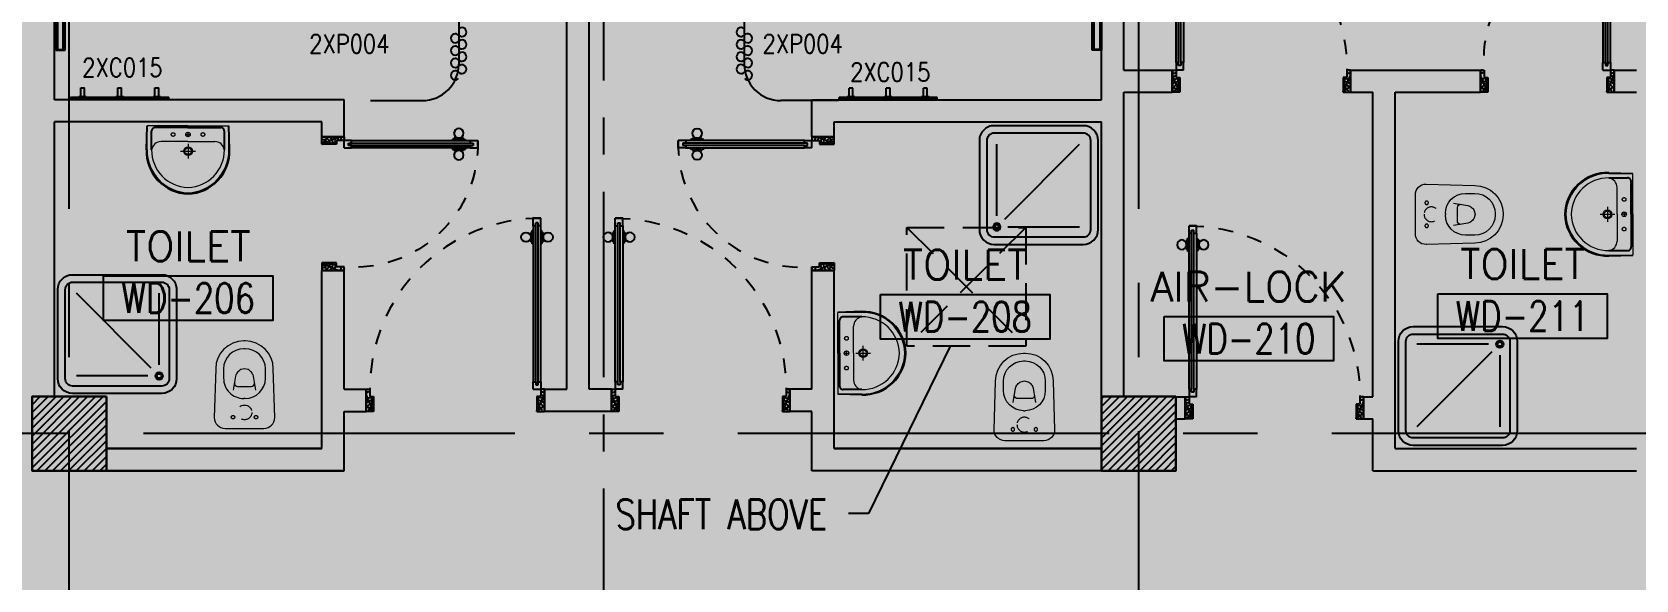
# Model space of a CAD drawing. Extents: x 88852.7 to 88945.7, y 39921.6 to 40001.1.
# Drawn here: x 88909.76 to 88920.56, y 39979.11 to 39982.81 of the extents above; entities that cross this region are included whole.
import ezdxf
from ezdxf.enums import TextEntityAlignment as Align

# ---------------------------------------------------------------- set-up
doc = ezdxf.new("R2010")
doc.units = 0
doc.header["$MEASUREMENT"] = 0
for name, pattern in [('CENTER', [2, 1.25, -0.25, 0.25, -0.25]), ('CENTERX2', [4, 2.5, -0.5, 0.5, -0.5]), ('DASHED', [0.75, 0.5, -0.25]), ('HIDDEN', [0.375, 0.25, -0.125]), ('HIDDEN2', [0.1875, 0.125, -0.0625])]:
    doc.linetypes.add(name, pattern=pattern)
doc.layers.get('0').update_dxf_attribs({"linetype": 'CONTINUOUS'})
for name, color, linetype in [('A-TEXT', 7, 'CONTINUOUS'), ('AXES', 11, 'CENTERX2'), ('AXES1', 11, 'CENTER'), ('COL', 2, 'CONTINUOUS'), ('DOOR', 7, 'CONTINUOUS'), ('FIX', 3, 'CONTINUOUS'), ('HAT', 8, 'CONTINUOUS'), ('MEDICAL', 4, 'CONTINUOUS'), ('NON-MEDICAL', 4, 'CONTINUOUS'), ('RM-BOX', 4, 'CONTINUOUS'), ('RM-NAME', 2, 'CONTINUOUS'), ('RM-NO', 2, 'CONTINUOUS'), ('SHAFT', 4, 'CONTINUOUS'), ('WALL', 4, 'CONTINUOUS')]:
    doc.layers.add(name, color=color, linetype=linetype)
doc.styles.add('ROMANS', font='ROMANS.shx', dxfattribs={"width": 0.6})
doc.styles.add('SIMPLEX', font='simplex.shx', dxfattribs={"width": 0.8})
doc.dimstyles.new('DIM7', dxfattribs={"dimtxt": 0.24, "dimasz": 0.08, "dimexe": 0.07, "dimexo": 0.05, "dimgap": 0.07, "dimtad": 1, "dimzin": 0, "dimdsep": 46, "dimtxsty": 'SIMPLEX', "dimblk": 'ARCHTICK', "dimcen": 0.05, "dimdle": 0.05, "dimclrd": 4, "dimclre": 4, "dimclrt": 2, "dimadec": 0, "dimazin": 0, "dimtp": 2, "dimtm": 2, "dimtfac": 0.1142857142857143, "dimtix": 1, "dimtmove": 2, "dimatfit": 3, "dimldrblk": 'DOT', "dimfxl": 0, "dimtolj": 1, "dimtzin": 0, "dimarcsym": 0})

# ---------------------------------------------------------------- blocks, each defined once
blk = doc.blocks.new('SHR1')
at = {"layer": 'FIX'}
for p, q in [((-195.7106781186449, 195.7106781186521), (-700, 700)), ((-142.6776695296576, 217.6776695296649), (-142.6776695296576, 700)), ((-217.6776695296576, 142.6776695296649), (-700, 142.6776695296649))]:
    blk.add_line(p, q, dxfattribs=at)
for points in [[(-825, 125), (-825, 725, -0.4142135623730951), (-725, 825), (-125, 825, -0.4142135623730951), (-25, 725), (-25, 125, -0.4142135623730951), (-125, 25), (-725, 25, -0.4142135623730951)], [(-775, 125), (-775, 725, -0.414213562373095), (-725, 775), (-125, 775, -0.414213562373095), (-75, 725), (-75, 125, -0.414213562373095), (-125, 75), (-725, 75, -0.414213562373095)]]:
    blk.add_lwpolyline(points, format="xyb", close=True, dxfattribs=at)
for radius in [25, 15]:
    blk.add_circle((-142.6776695296576, 142.6776695296649), radius, dxfattribs=at)
blk = doc.blocks.new('WC1')
at = {"layer": 'FIX', "lineweight": 20}
for p, q in [((-210.0000000029686, 203.8204326368286), (-537.9999999286665, 193.8204326393316)), ((-474.9999999413558, 140.8204326525447), (-537.9999999286665, 140.8204326525447)), ((-137.0000000270957, 0.001240427664015442), (-137.0000000270957, 130.8204326531268)), ((-726.9999998800631, 4.820432680658996), (-726.9999998800631, -4.817951825360069)), ((-673.9999998932763, 4.820432681706734), (-673.9999998932763, -4.817951825360069)), ((-533.6865895071242, 24.24526864886866), (-539.5413532511157, 0.001240431301994249)), ((-539.5413532511157, 0.001240431301994249), (-533.6865895071242, -24.24278778629377)), ((-394.8190632529149, 75.68691823486006), (-490.3663137184049, 60.12952448159922)), ((-338.999999976746, 4.820432680950034), (-338.999999976746, -4.817951826087665)), ((-137.0000000270957, -130.8179517899407), (-137.0000000270957, 0.001240427664015442)), ((-490.3663137184049, -60.12704361174838), (-394.8190632529149, -75.6844373869535)), ((-537.9999999286665, -140.8179517899407), (-474.9999999413558, -140.8179517899407)), ((-537.9999999286665, -193.8179517767567), (-210.0000000029395, -203.8179517742537)), ((-213.1572988978296, -203.8179517742828), (-210.0000000035507, -203.8179517742828))]:
    blk.add_line(p, q, dxfattribs=at)
at = {"layer": 'FIX', "linetype": 'Continuous', "lineweight": 20}
blk.add_line((-420.1086438769998, -47.34975640615448), (-420.4314501879271, 44.6286713128502), dxfattribs=at)
at = {"layer": 'FIX', "linetype": 'HIDDEN2', "lineweight": 20, "ltscale": 0.3}
blk.add_circle((-245, 0), 49.81065704648448, dxfattribs=at)
at = {"layer": 'FIX', "linetype": 'HIDDEN', "lineweight": 20, "ltscale": 0.05}
for centre in [(-213.1572988978296, 77.50124041197705), (-213.1572988978296, -77.49875954940217)]:
    blk.add_circle(centre, 11.63803426258817, dxfattribs=at)
at = {"layer": 'FIX', "lineweight": 20}
for centre, radius, start, end in [((-537.9999999250576, 4.820432684326079), 188.9999999550255, 90.00000000166753, 180.0000000016675), ((-537.9999999255524, 4.820432684820844), 135.999999967722, 90.00000000166753, 180.0000000016675), ((-474.999999944499, 4.820432684820844), 135.999999967722, 359.9999999983325, 89.99999999833247), ((-210.0000000088476, 130.8204326550767), 72.9999999817519, 359.9999999983325, 89.99999999833247), ((-473.0448338629503, -6.857746605353896), 68.15291692588886, 128.9241670934087, 152.846818088903), ((-464.3609761304397, -17.61048578153714), 81.97430560104621, 108.4959527768842, 128.924167104086), ((-537.9999999286665, -4.817951825360069), 188.9999999513875, 180, 270), ((-537.9999999286665, -4.817951825360069), 135.9999999645952, 180, 270), ((-473.0448338628339, 6.860227468045196), 68.15291692606822, 207.1531819110969, 231.0758329065913), ((-464.3609761507541, 17.61296664757538), 81.97430559098913, 231.0758329089363, 251.504047235508), ((-474.9999999413558, -4.817951825360069), 135.9999999645952, 270, 0), ((-210.0000000074942, -130.8179517938843), 72.99999998039857, 270.0000000033351, 2.918171642461503e-09)]:
    blk.add_arc(centre, radius, start, end, dxfattribs=at)
at = {"layer": 'FIX', "linetype": 'Continuous', "lineweight": 20}
for centre, start, end in [((-442.6786698182405, 45.53535193303833), 357.6662144383911, 91.61214824291638), ((-442.3558635072841, -45.58543171666679), 268.3878517570836, 2.333785561608914)]:
    blk.add_arc(centre, 22.26568775101992, start, end, dxfattribs=at)
blk = doc.blocks.new('LAV1')
at = {"layer": 'FIX', "linetype": 'DASHED', "lineweight": 20, "ltscale": 0.05}
for p, q in [((49.53058844816405, 220), (-50.46941152343061, 220)), ((-0.4694115376332775, 170.0000000142027), (-0.4694115376332775, 269.9999999857973)), ((-0.4694115376332775, 170.0000000142027), (-0.4694115376332775, 269.9999999857973))]:
    blk.add_line(p, q, dxfattribs=at)
at = {"layer": 'FIX', "linetype": 'ByBlock', "ltscale": 0.3}
for p, q in [((-280, 209.9999999994616), (-275, 49.99999999994179)), ((-245, 210.0000000001601), (-245.0071684214636, 84.99999999749707)), ((245, 210.0000000001601), (245.0071684214636, 84.99999999749707)), ((280, 209.9999999994616), (275, 49.99999999994179)), ((0, 59.99999999755528), (-220.159092843387, 59.99999999752617)), ((0, 59.99999999755528), (220.159092843387, 59.99999999752617))]:
    blk.add_line(p, q, dxfattribs=at)
at = {"layer": 'FIX', "linetype": 'Continuous', "lineweight": 20}
for p, q in [((-274.9999999999418, 209.9999999999418), (-275, 49.99999999994179)), ((0, 155), (-181.4175303101365, 155)), ((0, 155), (181.4175303101365, 155)), ((274.9999999999418, 209.9999999999418), (275, 49.99999999994179)), ((0, 50), (-275, 49.99999999994179)), ((0, 50.00000000005821), (-252.4649419615453, 50.00000000005821)), ((0, 50), (275, 49.99999999994179)), ((0, 50.00000000005821), (252.4649419615453, 50.00000000005821))]:
    blk.add_line(p, q, dxfattribs=at)
at = {"layer": 'FIX', "lineweight": 20}
for p, q in [((2.491287887096405e-08, 91.9501576180046), (2.491287887096405e-08, 123.0498423795507)), ((15.61226091068238, 107.4999999987776), (-15.48742383631179, 107.4999999987776))]:
    blk.add_line(p, q, dxfattribs=at)
for centre, radius in [((-0.4694115376332775, 220), 29.5), ((-0.4694115376332775, 220), 22.5), ((2.491287887096405e-08, 107.4999999987776), 15.54984237273808)]:
    blk.add_circle(centre, radius, dxfattribs=at)
at = {"layer": 'FIX', "linetype": 'HIDDEN', "lineweight": 20, "ltscale": 0.05}
for centre in [(-99.99999997508712, 107.4999999987776), (99.99999997508712, 107.4999999987776)]:
    blk.add_circle(centre, 12.43987389819046, dxfattribs=at)
at = {"layer": 'FIX', "linetype": 'ByBlock', "ltscale": 0.3}
for centre, radius, start, end in [((6.861270151246572, 220.0495655717823), 287.0372485949996, 91.37764975247644, 182.006413439361), ((-6.861270151246572, 220.0495655717823), 287.0372485949996, 357.993586560639, 88.62235024752358), ((-220.1367860755417, 84.87070840633532), 24.8707184123799, 179.7021438729012, 269.9486109004399), ((220.1367860755417, 84.87070840633532), 24.8707184123799, 270.0513890995601, 0.2978561270987753)]:
    blk.add_arc(centre, radius, start, end, dxfattribs=at)
at = {"layer": 'FIX', "linetype": 'Continuous', "lineweight": 20}
for centre, radius, start, end in [((8.362960975442547, 216.6826060375752), 283.4417486471838, 91.69879626983797, 181.3509675422777), ((7.639794464339502, 212.4520616861846), 252.6502458993284, 91.73280937402431, 180.4884212311979), ((-7.639794464339502, 212.4520616861846), 252.6502458993284, 359.5115787688021, 88.26719062597567), ((-8.362960975442547, 216.6826060375752), 283.4417486471838, 358.6490324577223, 88.30120373016202), ((-179.1751118609682, 221.8444314090302), 66.882033842421, 190.2005602816864, 268.0786290524953), ((179.1751118609682, 221.8444314090302), 66.882033842421, 271.9213709475048, 349.7994397183136)]:
    blk.add_arc(centre, radius, start, end, dxfattribs=at)
blk = doc.blocks.new('DOOR90')
at = {"layer": 'DOOR', "linetype": 'ByBlock'}
for p, q in [((0, 0), (-150, 0)), ((-200, -25), (-1000, -25)), ((-200, -42), (-1000, -41.9999999999709)), ((-200, -58), (-1000, -58)), ((-1000, -75), (-200, -75))]:
    blk.add_line(p, q, dxfattribs=at)
at = {"layer": 'DOOR', "color": 0, "linetype": 'ByBlock'}
for p, q in [((-150, 0), (-150, -25)), ((-150, 0), (0, 0)), ((0, -50), (0, 0)), ((-1050, -25), (-1050, -75)), ((-1050, -75), (-1050, -25)), ((-1000, -25), (-1050, -25)), ((-1000, -75), (-1050.000000000029, -74.99999999947613)), ((-1020, -42), (-1020, -58)), ((-1000, -41.9999999999709), (-1020, -41.9999999999709)), ((-1000, -58), (-1020, -58)), ((-1000, -25), (-1000, -41.9999999999709)), ((-1000, -58), (-1000, -75)), ((-967.6424572214019, -25), (-967.6424572214019, -17.79999999995925)), ((-877.6424572214019, -17.79999999995925), (-967.6424572214019, -17.79999999995925)), ((-967.6424572214019, -75), (-967.6424572214019, -82.20000000004075)), ((-877.6424572214019, -82.20000000004075), (-967.6424572214019, -82.20000000004075)), ((-955.042457221396, -17.79999999995925), (-955.042457221396, -8.799999999959255)), ((-955.042457221396, -8.799999999959255), (-890.2424572214077, -8.799999999959255)), ((-955.042457221396, -17.79999999995925), (-890.2424572214077, -17.79999999995925)), ((-955.042457221396, -82.20000000004075), (-955.042457221396, -91.20000000004075)), ((-955.042457221396, -82.20000000004075), (-890.2424572214077, -82.20000000004075)), ((-955.042457221396, -91.20000000004075), (-890.2424572214077, -91.20000000004075)), ((-890.2424572214077, -17.79999999995925), (-890.2424572214077, -8.799999999959255)), ((-890.2424572214077, -82.20000000004075), (-890.2424572214077, -91.20000000004075)), ((-877.6424572214019, -25), (-877.6424572214019, -17.79999999995925)), ((-877.6424572214019, -75), (-877.6424572214019, -82.20000000004075)), ((-200, -42), (-200, -25)), ((-200, -25), (-150, -25)), ((-180, -42), (-200, -42)), ((-200, -75), (-200, -58)), ((-200, -58), (-180, -58)), ((-150, -75), (-200, -75)), ((-180, -58), (-180, -42)), ((-150, -75), (-150, -25)), ((-150, -25), (-100, -25)), ((-100, -25), (-100, -50)), ((-100, -50), (0, -50)), ((-100, -850), (0, -850)), ((-100, -875), (-100, -850)), ((0, -850), (0, -900)), ((-150, -900), (-150, -875)), ((-150, -875), (-100, -875)), ((0, -900), (-150, -900)), ((-150, -900), (0, -900))]:
    blk.add_line(p, q, dxfattribs=at)
at = {"layer": 'DOOR', "color": 9, "linetype": 'ByBlock'}
for p, q in [((0, -50), (-113.7099299924448, 0)), ((0, -50), (-40.1457343158545, 0)), ((0, -50), (-100, -36.64271395650576)), ((0, -850), (-113.7099299924448, -900)), ((0, -850), (-100, -863.3572860434942)), ((0, -850), (-40.1457343158545, -900))]:
    blk.add_line(p, q, dxfattribs=at)
at = {"layer": 'DOOR', "color": 0, "linetype": 'ByBlock'}
for centre in [(-922.6424572214019, 23.53094421501737), (-922.6424572214019, -123.5309442149592)]:
    blk.add_circle(centre, 32.39999999998526, dxfattribs=at)
at = {"layer": 'DOOR', "color": 9, "linetype": 'ByBlock'}
for centre, radius, start, end in [((0, -50), 74.40195781277725, 137.776426416831, 180), ((0, -50), 54.40195781277725, 113.2073828919768, 180), ((0, -50), 154.4019578127773, 161.1052885492919, 166.2857707775487), ((0, -50), 134.4019578127773, 158.1598493930306, 169.2800236451594), ((0, -50), 114.4019578127773, 154.0838418820621, 167.3774258712913), ((0, -50), 94.40195781277725, 148.0181880330829, 180), ((0, -50), 34.40195781277725, 90, 180), ((0, -50), 14.40195781277725, 90, 180), ((0, -850), 94.40195781277725, 180, 211.9818119669171), ((0, -850), 74.40195781277725, 180, 222.223573583169), ((0, -850), 54.40195781277725, 180, 246.7926171080232), ((0, -850), 34.40195781277725, 180, 270), ((0, -850), 14.40195781277725, 180, 270), ((0, -850), 154.4019578127773, 193.7142292224513, 198.8947114507081), ((0, -850), 134.4019578127773, 190.7199763548406, 201.8401506069695)]:
    blk.add_arc(centre, radius, start, end, dxfattribs=at)
at = {"layer": 'DOOR', "linetype": 'HIDDEN', "ltscale": 0.5}
blk.add_arc((-222.2222222220007, -49.99999999976717), 828.155208510499, 178.2701163782035, 275.0030377050298, dxfattribs=at)
blk = doc.blocks.new('RM1')
at = {"layer": 'RM-BOX'}
blk.add_lwpolyline([(569.8908462408872, -200), (-569.890846240829, -200), (-569.8908462407999, -500), (569.8908462407999, -500)], close=True, dxfattribs=at)
at = {"layer": 'RM-NAME', "style": 'ROMANS'}
for tag, p in [('ROOMNAME1', (-5.820766091346741e-11, 323.8095238095266)), ('ROOMNAME2', (0, 0))]:
    blk.add_attdef(tag, text='', height=200, dxfattribs=at).set_placement(p, align=Align.MIDDLE)
at = {"layer": 'RM-NO', "style": 'ROMANS', "width": 0.8}
blk.add_attdef('ROOMNO', text='', height=200, dxfattribs=at).set_placement((0, -350), align=Align.MIDDLE)
blk = doc.blocks.new('DOOR100')
at = {"layer": 'DOOR', "color": 0, "linetype": 'ByBlock'}
for p, q in [((-76.05026414147142, 1251.086443322136), (-76.05026414094755, 1301.086443322165)), ((-76.05026414145686, 1301.086443322136), (-26.05026414145686, 1301.086443322136)), ((-26.05026414145686, 1301.086443322136), (-76.05026414145686, 1301.086443322136)), ((-26.05026414147142, 1251.086443322136), (-26.05026414145686, 1301.086443322136)), ((-92.25026414151216, 1206.128900543532), (-92.25026414151216, 1141.328900543544)), ((-83.25026414151216, 1206.128900543532), (-92.25026414151216, 1206.128900543532)), ((-83.25026414151216, 1128.728900543538), (-83.25026414151216, 1218.728900543538)), ((-76.05026414147142, 1218.728900543538), (-83.25026414151216, 1218.728900543538)), ((-83.25026414151216, 1206.128900543532), (-83.25026414151216, 1141.328900543544)), ((-59.05026414145686, 1251.086443322136), (-76.05026414147142, 1251.086443322136)), ((-59.05026414145686, 1251.086443322136), (-59.05026414145686, 1271.086443322136)), ((-43.05026414145686, 1271.086443322136), (-59.05026414145686, 1271.086443322136)), ((-43.05026414144231, 1251.086443322136), (-43.05026414144231, 1271.086443322136)), ((-26.05026414147142, 1251.086443322136), (-43.05026414144231, 1251.086443322136)), ((-26.05026414145686, 1218.728900543538), (-18.85026414141612, 1218.728900543538)), ((-18.85026414141612, 1128.728900543538), (-18.85026414141612, 1218.728900543538)), ((-18.85026414141612, 1206.128900543532), (-18.85026414141612, 1141.328900543544)), ((-18.85026414141612, 1206.128900543532), (-9.850264141416119, 1206.128900543532)), ((-9.850264141416119, 1206.128900543532), (-9.850264141416119, 1141.328900543544)), ((-83.25026414151216, 1141.328900543544), (-92.25026414151216, 1141.328900543544)), ((-76.05026414147142, 1128.728900543538), (-83.25026414151216, 1128.728900543538)), ((-26.05026414145686, 1128.728900543538), (-18.85026414141612, 1128.728900543538)), ((-18.85026414141612, 1141.328900543544), (-9.850264141416119, 1141.328900543544)), ((-1201.050264141173, 0), (-1201.050264141173, 150)), ((-1201.050264141173, 150), (-1176.050264141173, 150)), ((-1201.050264141173, 150), (-1201.050264141173, 0)), ((-1176.050264141173, 150), (-1176.050264141173, 100)), ((-76.0502641411731, 200), (-59.0502641411731, 200)), ((-76.0502641411731, 150), (-76.0502641411731, 200)), ((-76.0502641411731, 150), (-26.0502641411731, 150)), ((-59.0502641411731, 200), (-59.0502641411731, 180)), ((-59.0502641411731, 180), (-43.0502641411731, 180)), ((-43.0502641411731, 200), (-26.0502641411731, 200)), ((-43.0502641411731, 180), (-43.0502641411731, 200)), ((-26.0502641411731, 200), (-26.0502641411731, 150)), ((-1.050264141173102, 150), (-26.0502641411731, 150)), ((-26.0502641411731, 150), (-26.0502641411731, 100)), ((-1.050264141173102, 150), (-1.050264141173102, 0)), ((-1151.050264141173, 0), (-1201.050264141173, 0)), ((-1176.050264141173, 100), (-1151.050264141173, 100)), ((-1151.050264141173, 100), (-1151.050264141173, 0)), ((-51.0502641411731, 100), (-51.0502641411731, 0)), ((-26.0502641411731, 100), (-51.0502641411731, 100)), ((-51.0502641411731, 0), (-1.050264141173102, 0))]:
    blk.add_line(p, q, dxfattribs=at)
at = {"layer": 'DOOR', "linetype": 'ByBlock'}
for p, q in [((-76.05026414147142, 1251.086443322136), (-76.0502641411731, 200)), ((-59.0502641411731, 200), (-59.05026414145686, 1251.086443322136)), ((-43.0502641411731, 200), (-43.05026414144231, 1251.086443322136)), ((-26.0502641411731, 200), (-26.05026414147142, 1251.086443322136))]:
    blk.add_line(p, q, dxfattribs=at)
at = {"layer": 'DOOR', "color": 9, "linetype": 'ByBlock'}
for p, q in [((-1151.050264141173, 0), (-1201.050264141173, 113.7099299924448)), ((-51.0502641411731, 0), (-1.050264141173102, 113.7099299924448)), ((-1151.050264141173, 0), (-1201.050264141173, 40.1457343158545)), ((-1151.050264141173, 0), (-1164.407550184667, 100)), ((-51.0502641411731, 0), (-37.69297809767886, 100)), ((-51.0502641411731, 0), (-1.050264141173102, 40.1457343158545))]:
    blk.add_line(p, q, dxfattribs=at)
at = {"layer": 'DOOR', "color": 0, "linetype": 'ByBlock'}
for centre in [(-124.5812083564306, 1173.728900543538), (22.48068007354595, 1173.728900543538)]:
    blk.add_circle(centre, 32.39999999998526, dxfattribs=at)
at = {"layer": 'DOOR', "linetype": 'HIDDEN', "ltscale": 0.5}
blk.add_arc((-26.83337057878089, 151.8682979160003), 1149.218412220441, 89.96095720661235, 180.0931464649618, dxfattribs=at)
at = {"layer": 'DOOR', "color": 9, "linetype": 'ByBlock'}
for centre, radius, start, end in [((-1151.050264141159, 0), 154.4019578127773, 103.7142292225058, 108.8947114506697), ((-1151.050264141159, 0), 134.4019578127773, 100.7199763547379, 111.8401506071935), ((-51.05026414115855, 0), 134.4019578127773, 68.15984939280652, 79.2800236452621), ((-51.05026414115855, 0), 114.4019578127773, 64.08384188208258, 77.37742587111109), ((-51.05026414115855, 0), 154.4019578127773, 71.10528854933027, 76.28577077749422), ((-1151.050264141159, 0), 94.40195781277725, 90, 121.9818119669707), ((-1151.050264141159, 0), 74.40195781277725, 90, 132.223573583291), ((-1151.050264141159, 0), 54.40195781277725, 90, 156.7926171080343), ((-1151.050264141159, 0), 34.40195781277725, 90, 180), ((-1151.050264141159, 0), 14.40195781277725, 90, 180), ((-51.05026414115855, 0), 94.40195781277725, 58.01818803302934, 90), ((-51.05026414115855, 0), 74.40195781277725, 47.77642641670901, 90), ((-51.05026414115855, 0), 54.40195781277725, 23.20738289196568, 90), ((-51.05026414115855, 0), 34.40195781277725, 0, 90), ((-51.05026414115855, 0), 14.40195781277725, 0, 90)]:
    blk.add_arc(centre, radius, start, end, dxfattribs=at)
blk = doc.blocks.new('*X570')
at = {"color": 0}
for p, q in [((235128.5557043091, 169897.95513985), (235620.3345382707, 170389.7339738117)), ((235128.5557043091, 169950.988148439), (235567.3015296817, 170389.7339738117)), ((235128.5557043091, 170004.021157028), (235514.2685210927, 170389.7339738117)), ((235128.5557043091, 170057.054165617), (235461.2355125037, 170389.7339738117)), ((235128.5557043091, 170110.087174206), (235408.2025039147, 170389.7339738117)), ((235128.5557043091, 170163.120182795), (235355.1694953257, 170389.7339738117)), ((235128.5557043091, 170216.153191384), (235302.1364867367, 170389.7339738117)), ((235128.5557043091, 170269.186199973), (235249.1034781477, 170389.7339738117)), ((235128.5557043091, 170322.219208562), (235196.0704695588, 170389.7339738117)), ((235128.5557043091, 170375.252217151), (235143.0374609698, 170389.7339738117)), ((235173.3675468597, 169889.7339738117), (235628.555704309, 170344.922131261)), ((235226.4005554487, 169889.7339738117), (235628.555704309, 170291.889122672)), ((235279.4335640377, 169889.7339738117), (235628.555704309, 170238.856114083)), ((235332.4665726266, 169889.7339738117), (235628.555704309, 170185.823105494)), ((235385.4995812156, 169889.7339738117), (235628.555704309, 170132.7900969051)), ((235438.5325898046, 169889.7339738117), (235628.555704309, 170079.7570883161)), ((235491.5655983936, 169889.7339738117), (235628.555704309, 170026.724079727)), ((235544.5986069826, 169889.7339738117), (235628.555704309, 169973.691071138)), ((235597.6316155716, 169889.7339738117), (235628.555704309, 169920.6580625491))]:
    blk.add_line(p, q, dxfattribs=at)
blk = doc.blocks.new('COL50')
at = {"layer": 'COL'}
blk.add_lwpolyline([(-249.9999999999709, 250), (-249.9999999999418, -250), (250, -250), (249.9999999999709, 250)], close=True, dxfattribs=at)
blk = doc.blocks.new('*X569')
at = {"color": 0}
for p, q in [((227928.5557043091, 169910.4443079528), (228407.8453701679, 170389.7339738117)), ((227928.5557043091, 169963.4773165418), (228354.8123615789, 170389.7339738117)), ((227928.5557043091, 170016.5103251308), (228301.7793529899, 170389.7339738117)), ((227928.5557043091, 170069.5433337198), (228248.7463444009, 170389.7339738117)), ((227928.5557043091, 170122.5763423088), (228195.7133358119, 170389.7339738117)), ((227928.5557043091, 170175.6093508978), (228142.6803272229, 170389.7339738117)), ((227928.5557043091, 170228.6423594868), (228089.6473186339, 170389.7339738117)), ((227928.5557043091, 170281.6753680758), (228036.614310045, 170389.7339738117)), ((227928.5557043091, 170334.7083766648), (227983.581301456, 170389.7339738117)), ((227960.8783787569, 169889.7339738117), (228428.555704309, 170357.4112993638)), ((228013.9113873459, 169889.7339738117), (228428.555704309, 170304.3782907748)), ((228066.9443959349, 169889.7339738117), (228428.555704309, 170251.3452821858)), ((228119.9774045239, 169889.7339738117), (228428.555704309, 170198.3122735968)), ((228173.0104131128, 169889.7339738117), (228428.555704309, 170145.2792650078)), ((228226.0434217018, 169889.7339738117), (228428.555704309, 170092.2462564188)), ((228279.0764302909, 169889.7339738117), (228428.555704309, 170039.2132478298)), ((228332.1094388798, 169889.7339738117), (228428.555704309, 169986.1802392408)), ((228385.1424474688, 169889.7339738117), (228428.555704309, 169933.1472306518))]:
    blk.add_line(p, q, dxfattribs=at)
blk = doc.blocks.new('_ARCHTICK')
at = {"color": 0, "linetype": 'ByBlock', "const_width": 0.15}
blk.add_lwpolyline([(-0.5, -0.5), (0.5, 0.5)], dxfattribs=at)

msp = doc.modelspace()

# ---------------------------------------------------------------- linework, layer by layer
at = {"layer": 'AXES'}
for p, q in [((88910.01025844975, 39921.61526879654), (88910.01025844975, 40000.42794392369)), ((88917.21025844975, 39921.61526879654), (88917.21025844975, 40000.42794392369)), ((88945.01025844975, 39980.09956244052), (88876.97025844976, 39980.09956244052))]:
    msp.add_line(p, q, dxfattribs=at)
at = {"layer": 'AXES1'}
msp.add_line((88913.61025844976, 39928.47956244052), (88913.61025844976, 39987.29956244052), dxfattribs=at)
msp.add_line((88913.61025844976, 39928.47956244052), (88913.61025844976, 39987.29956244052), dxfattribs=at)
at = {"layer": 'MEDICAL'}
for p, q in [((88909.91999349781, 39984.48287619848), (88909.91999349782, 39982.68251988455)), ((88909.98304713955, 39982.68251988455), (88909.98304713955, 39984.48287619848)), ((88916.89650309656, 39982.68276330558), (88916.89650309656, 39984.48311961951)), ((88916.9595567383, 39984.48311961951), (88916.9595567383, 39982.68276330558)), ((88909.93152770057, 39984.47672462367), (88909.93152770058, 39982.68867145935)), ((88909.9684371494, 39982.68867145935), (88909.9684371494, 39984.47672462367)), ((88912.63252183219, 39984.45752199457), (88912.63252183225, 39982.58961647132)), ((88914.55471737731, 39984.45775433371), (88914.55471737725, 39982.58961647176)), ((88916.91111308672, 39982.68891488038), (88916.91111308672, 39984.47696804471)), ((88916.94802253554, 39984.47696804471), (88916.94802253554, 39982.68891488038)), ((88909.91999349782, 39982.68867145935), (88909.98304713955, 39982.68867145935)), ((88909.91999349782, 39982.68251988455), (88909.98304713955, 39982.68251988455)), ((88916.9595567383, 39982.68891488038), (88916.89650309656, 39982.68891488038)), ((88916.9595567383, 39982.68276330558), (88916.89650309656, 39982.68276330558)), ((88912.03835194766, 39982.34355432133), (88912.38645884012, 39982.34355432133)), ((88915.18835194765, 39982.34355432133), (88914.80078036936, 39982.34355432133))]:
    msp.add_line(p, q, dxfattribs=at)
at = {"layer": 'MEDICAL', "color": 15}
for centre, radius, start, end in [((88912.6098828821, 39982.76359022563), 0.03022016358403752, 43.56836235558358, 316.4316376444165), ((88912.65367507502, 39982.80524688161), 0.03022016358403887, 223.5683623555836, 136.4316376444164), ((88914.53356413447, 39982.80549030264), 0.03022016358403887, 43.56836235558358, 316.4316376444165), ((88914.57735632738, 39982.76383364666), 0.03022016358403752, 223.5683623555836, 136.4316376444164), ((88912.6098828821, 39982.68027691367), 0.03022016358403887, 43.56836235558358, 316.4316376444165), ((88912.65367507502, 39982.72193356965), 0.03022016358403887, 223.5683623555836, 136.4316376444164), ((88912.65367507502, 39982.6386202577), 0.03022016358404023, 223.5683623555836, 136.4316376444164), ((88914.53356413447, 39982.72217699068), 0.03022016358403887, 43.56836235558358, 316.4316376444165), ((88914.53356413447, 39982.63886367873), 0.03022016358404023, 43.56836235558358, 316.4316376444165), ((88914.57735632738, 39982.68052033471), 0.03022016358403887, 223.5683623555836, 136.4316376444164), ((88912.6098828821, 39982.59696360172), 0.0302201635840361, 43.56836235558358, 316.4316376444165), ((88912.6098828821, 39982.51365028977), 0.03022016358403752, 43.56836235558358, 316.4316376444165), ((88912.65367507502, 39982.55530694575), 0.03022016358403887, 223.5683623555836, 136.4316376444164), ((88914.53356413447, 39982.55555036678), 0.03022016358403887, 43.56836235558358, 316.4316376444165), ((88914.57735632738, 39982.59720702276), 0.0302201635840361, 223.5683623555836, 136.4316376444164), ((88914.57735632738, 39982.5138937108), 0.03022016358403752, 223.5683623555836, 136.4316376444164)]:
    msp.add_arc(centre, radius, start, end, dxfattribs=at)
at = {"layer": 'MEDICAL'}
for centre, start, end in [((88912.38645884012, 39982.58961731345), 270, 7.016477563892661e-15), ((88914.80078036936, 39982.58961731346), 180, 270)]:
    msp.add_arc(centre, 0.2460629921259841, start, end, dxfattribs=at)
at = {"layer": 'NON-MEDICAL'}
for p, q in [((88910.01994778978, 39982.36630543921), (88910.68034778979, 39982.36630543921)), ((88910.01994778978, 39982.3536054392), (88910.01994778978, 39982.36630543921)), ((88910.01994778978, 39982.3536054392), (88910.68034778979, 39982.3536054392)), ((88910.07514778979, 39982.37130543921), (88910.12514778979, 39982.37130543921)), ((88910.07514778979, 39982.36630543921), (88910.07514778979, 39982.37130543921)), ((88910.08744778979, 39982.42980543921), (88910.11284778979, 39982.42980543921)), ((88910.08744778979, 39982.37130543921), (88910.08744778979, 39982.42980543921)), ((88910.11284778979, 39982.37130543921), (88910.11284778979, 39982.42980543921)), ((88910.12514778979, 39982.36630543921), (88910.12514778979, 39982.37130543921)), ((88910.32514778979, 39982.37130543921), (88910.37514778979, 39982.37130543921)), ((88910.32514778979, 39982.36630543921), (88910.32514778979, 39982.37130543921)), ((88910.33744778979, 39982.37130543921), (88910.33744778979, 39982.42980543921)), ((88910.33744778979, 39982.42980543921), (88910.36284778979, 39982.42980543921)), ((88910.36284778979, 39982.37130543921), (88910.36284778979, 39982.42980543921)), ((88910.37514778979, 39982.36630543921), (88910.37514778979, 39982.37130543921)), ((88910.57514778979, 39982.36630543921), (88910.57514778979, 39982.37130543921)), ((88910.57514778979, 39982.37130543921), (88910.62514778979, 39982.37130543921)), ((88910.58744778979, 39982.37130543921), (88910.58744778979, 39982.42980543921)), ((88910.58744778979, 39982.42980543921), (88910.61284778979, 39982.42980543921)), ((88910.61284778979, 39982.37130543921), (88910.61284778979, 39982.42980543921)), ((88910.62514778979, 39982.36630543921), (88910.62514778979, 39982.37130543921)), ((88910.68034778979, 39982.3536054392), (88910.68034778979, 39982.36630543921)), ((88915.85341614982, 39982.36437217634), (88915.19301614982, 39982.36437217634)), ((88915.19301614982, 39982.35167217634), (88915.19301614982, 39982.36437217634)), ((88915.85341614982, 39982.35167217634), (88915.19301614982, 39982.35167217634)), ((88915.24821614982, 39982.36437217634), (88915.24821614982, 39982.36937217634)), ((88915.29821614982, 39982.36937217634), (88915.24821614982, 39982.36937217634)), ((88915.26051614982, 39982.36937217634), (88915.26051614982, 39982.42787217634)), ((88915.28591614982, 39982.42787217634), (88915.26051614982, 39982.42787217634)), ((88915.28591614982, 39982.36937217634), (88915.28591614982, 39982.42787217634)), ((88915.29821614982, 39982.36437217634), (88915.29821614982, 39982.36937217634)), ((88915.54821614982, 39982.36937217634), (88915.49821614982, 39982.36937217634)), ((88915.49821614982, 39982.36437217634), (88915.49821614982, 39982.36937217634)), ((88915.51051614982, 39982.36937217634), (88915.51051614982, 39982.42787217634)), ((88915.53591614982, 39982.42787217634), (88915.51051614982, 39982.42787217634)), ((88915.53591614982, 39982.36937217634), (88915.53591614982, 39982.42787217634)), ((88915.54821614982, 39982.36437217634), (88915.54821614982, 39982.36937217634)), ((88915.79821614982, 39982.36937217634), (88915.74821614982, 39982.36937217634)), ((88915.74821614982, 39982.36437217634), (88915.74821614982, 39982.36937217634)), ((88915.78591614982, 39982.42787217634), (88915.76051614982, 39982.42787217634)), ((88915.76051614982, 39982.36937217634), (88915.76051614982, 39982.42787217634)), ((88915.78591614982, 39982.36937217634), (88915.78591614982, 39982.42787217634)), ((88915.79821614982, 39982.36437217634), (88915.79821614982, 39982.36937217634)), ((88915.85341614982, 39982.35167217634), (88915.85341614982, 39982.36437217634))]:
    msp.add_line(p, q, dxfattribs=at)
at = {"layer": 'SHAFT', "linetype": 'HIDDEN'}
for p, q in [((88915.64983609477, 39981.48914008554), (88916.44983609476, 39980.68914008554)), ((88916.44983609476, 39981.48914008554), (88915.64983609477, 39980.68914008554))]:
    msp.add_line(p, q, dxfattribs=at)
msp.add_lwpolyline([(88915.64983609477, 39981.48914008554), (88916.44983609476, 39981.48914008554), (88916.44983609476, 39980.68914008554), (88915.64983609477, 39980.68914008554)], close=True, dxfattribs=at)
at = {"layer": 'WALL'}
for p, q in [((88909.91025844976, 39982.34956244052), (88909.91025844976, 39987.04956244052)), ((88913.36025844976, 39980.39956244052), (88913.36025844976, 39987.04956244052)), ((88913.51025844975, 39980.39956244052), (88913.51025844975, 39987.04956244052)), ((88916.96025844975, 39982.34956244052), (88916.96025844975, 39987.04956244052)), ((88917.11025844976, 39982.54956244052), (88917.11025844976, 39987.04956244052)), ((88919.51025844975, 39982.39956244051), (88919.51025844975, 39982.54956244052)), ((88920.41025844976, 39982.39956244051), (88920.41025844976, 39982.54956244052)), ((88911.86025844976, 39982.34956244052), (88909.91025844976, 39982.34956244052)), ((88911.86025844976, 39982.09956244052), (88911.86025844976, 39982.34956244052)), ((88915.01025844975, 39982.09956244052), (88915.01025844975, 39982.34956244052)), ((88915.01025844975, 39982.34956244052), (88916.96025844975, 39982.34956244052)), ((88917.11025844976, 39980.34956244052), (88917.11025844976, 39982.39956244051)), ((88918.78525844976, 39980.34835927132), (88918.78525844976, 39982.39956244051)), ((88918.93525844975, 39979.99956244051), (88918.93525844975, 39982.39956244051)), ((88909.91025844976, 39980.34956244052), (88909.91025844976, 39982.19956244052)), ((88911.71025844975, 39982.19956244052), (88909.91025844976, 39982.19956244052)), ((88911.71025844975, 39982.09956244052), (88911.71025844975, 39982.19956244052)), ((88915.16025844976, 39982.09956244052), (88915.16025844976, 39982.19956244052)), ((88915.16025844976, 39982.19956244052), (88916.96025844975, 39982.19956244052)), ((88916.96025844975, 39980.34956244052), (88916.96025844975, 39982.19956244052)), ((88911.86025844976, 39982.09956244052), (88911.71025844975, 39982.09956244052)), ((88915.01025844975, 39982.09956244052), (88915.16025844976, 39982.09956244052)), ((88911.86025844976, 39981.19956244052), (88911.71025844975, 39981.19956244052)), ((88911.71025844975, 39979.99956244052), (88911.71025844975, 39981.19956244052)), ((88911.86025844976, 39980.39956244052), (88911.86025844976, 39981.19956244052)), ((88915.01025844975, 39981.19956244052), (88915.16025844976, 39981.19956244052)), ((88915.01025844975, 39980.39956244052), (88915.01025844975, 39981.19956244052)), ((88915.16025844976, 39979.99956244052), (88915.16025844976, 39981.19956244052)), ((88911.86025844976, 39979.84956244052), (88911.86025844976, 39980.24956244052)), ((88915.01025844975, 39979.84956244052), (88915.01025844975, 39980.24956244052)), ((88918.78525844976, 39979.84956244052), (88918.78525844976, 39980.19835927132))]:
    msp.add_line(p, q, dxfattribs=at)
at = {"layer": 'WALL', "linetype": 'ByBlock'}
for p, q in [((88917.11025844976, 39982.54956244052), (88917.43525844975, 39982.54956244052)), ((88918.63525844975, 39982.54956244052), (88919.51025844975, 39982.54956244052)), ((88920.41025844976, 39982.54956244052), (88920.56025844975, 39982.54956244052)), ((88917.11025844976, 39982.39956244051), (88917.43525844975, 39982.39956244051)), ((88918.63525844975, 39982.39956244051), (88918.78525844976, 39982.39956244051)), ((88918.93525844975, 39982.39956244051), (88919.51025844975, 39982.39956244051)), ((88920.41025844976, 39982.39956244051), (88920.56025844975, 39982.39956244051)), ((88911.86025844976, 39980.39956244052), (88912.01025844975, 39980.39956244052)), ((88913.21025844975, 39980.39956244052), (88913.36025844976, 39980.39956244052)), ((88913.66025844976, 39980.39956244052), (88913.51025844975, 39980.39956244052)), ((88915.01025844975, 39980.39956244052), (88914.86025844976, 39980.39956244052)), ((88917.46025844975, 39980.34835927132), (88917.52275844975, 39980.34835927132)), ((88918.72275844976, 39980.34835927132), (88918.78525844976, 39980.34835927132)), ((88911.86025844976, 39980.24956244052), (88912.01025844975, 39980.24956244052)), ((88913.66025844976, 39980.24956244052), (88913.21025844975, 39980.24956244052)), ((88915.01025844975, 39980.24956244052), (88914.86025844976, 39980.24956244052)), ((88917.46025844975, 39980.19835927132), (88917.52275844975, 39980.19835927132)), ((88918.72275844976, 39980.19835927132), (88918.78525844976, 39980.19835927132)), ((88910.26025844975, 39979.99956244052), (88911.71025844975, 39979.99956244052)), ((88911.71025844975, 39979.99956244052), (88910.26025844975, 39979.99956244052)), ((88916.96025844975, 39979.99956244052), (88915.16025844976, 39979.99956244052)), ((88915.16025844976, 39979.99956244051), (88916.96025844975, 39979.99956244051)), ((88918.93525844975, 39979.99956244051), (88920.56025844975, 39979.99956244051)), ((88910.26025844975, 39979.84956244052), (88911.86025844976, 39979.84956244052)), ((88911.86025844976, 39979.84956244052), (88910.26025844975, 39979.84956244052)), ((88916.96025844975, 39979.84956244052), (88915.01025844975, 39979.84956244052)), ((88918.78525844976, 39979.84956244052), (88920.56025844975, 39979.84956244051))]:
    msp.add_line(p, q, dxfattribs=at)
at = {"layer": 'WALL', "color": 2, "linetype": 'ByBlock'}
for p, q in [((88917.43525844975, 39982.39956244051), (88917.43525844975, 39982.54956244052)), ((88918.63525844975, 39982.39956244051), (88918.63525844975, 39982.54956244052)), ((88912.01025844975, 39980.24956244052), (88912.01025844975, 39980.39956244052)), ((88913.21025844975, 39980.24956244052), (88913.21025844975, 39980.39956244052)), ((88913.66025844976, 39980.24956244052), (88913.66025844976, 39980.39956244052)), ((88914.86025844976, 39980.24956244052), (88914.86025844976, 39980.39956244052)), ((88917.52275844975, 39980.19835927132), (88917.52275844975, 39980.34835927132)), ((88918.72275844976, 39980.19835927132), (88918.72275844976, 39980.34835927132))]:
    msp.add_line(p, q, dxfattribs=at)
at = {"layer": 'WALL', "linetype": 'ByBlock', "ltscale": 0.3}
for points in [[(88910.26025844975, 39980.34956244052), (88909.76025844975, 39980.34956244052), (88909.76025844975, 39979.84956244052), (88910.26025844975, 39979.84956244052)], [(88917.46025844975, 39980.34956244052), (88916.96025844975, 39980.34956244052), (88916.96025844975, 39979.84956244051), (88917.46025844975, 39979.84956244051)]]:
    msp.add_lwpolyline(points, close=True, dxfattribs=at)

# ---------------------------------------------------------------- block references
at = {"layer": 'COL', "xscale": -0.001000000003841706, "yscale": 0.000999999996565748, "zscale": 0.001}
for p in [(88910.01025844975, 39980.09956244052), (88917.21025844975, 39980.09956244052)]:
    msp.add_blockref('COL50', p, dxfattribs=at)
at = {"layer": 'DOOR', "color": 0, "linetype": 'ByBlock', "yscale": 0.000999999996565748, "zscale": 0.001}
for name, p, xscale in [('DOOR100', (88917.43525844975, 39982.39956244051), -0.001000000003841706), ('DOOR90', (88911.71025844975, 39982.09956244052), -0.001000000003841706), ('DOOR90', (88915.16025844976, 39982.09956244052), 0.001000000003841706), ('DOOR100', (88913.21025844975, 39980.24956244052), 0.001000000003841706), ('DOOR100', (88913.66025844976, 39980.24956244052), -0.001000000003841706), ('DOOR100', (88917.52275844975, 39980.19835927132), -0.001000000003841706)]:
    msp.add_blockref(name, p, dxfattribs=dict(at, xscale=xscale))
at = {"layer": 'DOOR', "color": 0, "linetype": 'ByBlock', "xscale": 0.000999999996565748, "yscale": 0.000999999996565748, "zscale": 0.001, "rotation": 270}
msp.add_blockref('DOOR90', (88920.41025844976, 39982.39956244051), dxfattribs=at)
at = {"layer": 'FIX', "yscale": 0.000999999996565748, "zscale": 0.001}
for name, p, xscale, rotation in [('LAV1', (88910.80984537369, 39982.2225624418), 0.001000000003841706, 180), ('LAV1', (88920.58525845342, 39981.57756244194), 0.000999999996565748, 90), ('LAV1', (88915.13525845476, 39980.64156244218), 0.000999999996565748, 270), ('SHR1', (88919.7832584536, 39980.84556244213), 0.000999999996565748, 90), ('WC1', (88911.19025845577, 39979.99756244232), 0.000999999996565748, 270), ('WC1', (88916.44025845442, 39979.91521033695), -0.000999999996565748, 90)]:
    msp.add_blockref(name, p, dxfattribs=dict(at, xscale=xscale, rotation=rotation))
for name, p, xscale in [('SHR1', (88916.11211582756, 39981.349562442), -0.001000000003841706), ('WC1', (88918.93525845381, 39981.57756244196), -0.001000000003841706), ('SHR1', (88910.75825845585, 39980.34556244226), 0.001000000003841706)]:
    msp.add_blockref(name, p, dxfattribs=dict(at, xscale=xscale))
at = {"layer": 'HAT', "xscale": 0.001000000003841706, "yscale": 0.000999999996565748, "zscale": 0.001}
for name in ['*X569', '*X570']:
    msp.add_blockref(name, (88681.83170274545, 39809.95982846671), dxfattribs=at)
at = {"layer": 'RM-NAME'}
ref = msp.add_blockref('RM1', (88910.81176331537, 39981.36257346445), dxfattribs=dict(at, xscale=-0.001000000003841706, yscale=0.000999999996565748, zscale=0.001))
ref.add_attrib('ROOMNO', 'WD-206', dxfattribs={"layer": 'RM-NO', "height": 0.2, "style": 'ROMANS', "width": 0.8}).set_placement((88910.81176331537, 39981.01257346445), align=Align.MIDDLE)
ref.add_attrib('ROOMNAME2', 'TOILET', dxfattribs={"height": 0.2, "style": 'ROMANS'}).set_placement((88910.81176331537, 39981.36257346445), align=Align.MIDDLE)
ref = msp.add_blockref('RM1', (88916.04223349284, 39981.23719500277), dxfattribs=dict(at, xscale=-0.001000000003841706, yscale=0.000999999996565748, zscale=0.001))
ref.add_attrib('ROOMNO', 'WD-208', dxfattribs={"layer": 'RM-NO', "height": 0.2, "style": 'ROMANS', "width": 0.8}).set_placement((88916.04223349284, 39980.88719500277), align=Align.MIDDLE)
ref.add_attrib('ROOMNAME2', 'TOILET', dxfattribs={"height": 0.2, "style": 'ROMANS'}).set_placement((88916.04223349284, 39981.23719500277), align=Align.MIDDLE)
ref = msp.add_blockref('RM1', (88919.7939007982, 39981.24167192918), dxfattribs=dict(at, xscale=-0.001000000003841706, yscale=0.000999999996565748, zscale=0.001))
ref.add_attrib('ROOMNO', 'WD-211', dxfattribs={"layer": 'RM-NO', "height": 0.2, "style": 'ROMANS', "width": 0.8}).set_placement((88919.7939007982, 39980.89167192918), align=Align.MIDDLE)
ref.add_attrib('ROOMNAME2', 'TOILET', dxfattribs={"height": 0.2, "style": 'ROMANS'}).set_placement((88919.7939007982, 39981.24167192918), align=Align.MIDDLE)
ref = msp.add_blockref('RM1', (88917.95026105086, 39981.08994214211), dxfattribs=dict(at, xscale=-0.001000000003841706, yscale=0.000999999996565748, zscale=0.001))
ref.add_attrib('ROOMNO', 'WD-210', dxfattribs={"layer": 'RM-NO', "height": 0.2, "style": 'ROMANS', "width": 0.8}).set_placement((88917.95026105086, 39980.73994214211), align=Align.MIDDLE)
ref.add_attrib('ROOMNAME2', 'AIR-LOCK', dxfattribs={"height": 0.2, "style": 'ROMANS'}).set_placement((88917.95026105086, 39981.08994214211), align=Align.MIDDLE)

# ---------------------------------------------------------------- texts
at = {"layer": 'A-TEXT', "color": 7, "ltscale": 400, "style": 'ROMANS', "width": 0.8339742554873566}
for s, p in [('2XP004', (88911.62600475542, 39982.66392358673)), ('2XP004', (88914.6777061138, 39982.66416700777)), ('2XC015', (88910.09848140608, 39982.50366934226)), ('2XC015', (88915.26708325445, 39982.47347322081))]:
    msp.add_text(s, height=0.125, dxfattribs=at).set_placement(p)
at = {"layer": 'SHAFT', "color": 4, "style": 'ROMANS', "width": 0.8}
msp.add_text('SHAFT ABOVE', height=0.2, dxfattribs=at).set_placement((88914.40039818008, 39979.55670242378), align=Align.MIDDLE)

# ---------------------------------------------------------------- leaders
at = {"layer": 'SHAFT', "color": 6, "linetype": 'ByBlock', "ltscale": 0.3}
msp.add_leader([(88915.940406475, 39980.68914008554), (88915.39025108429, 39979.56148442432), (88915.25678892132, 39979.56148442432)], dimstyle='DIM7', override={"dimasz": 200, "dimtad": 0}, dxfattribs=at)

doc.saveas('drawing.dxf')
